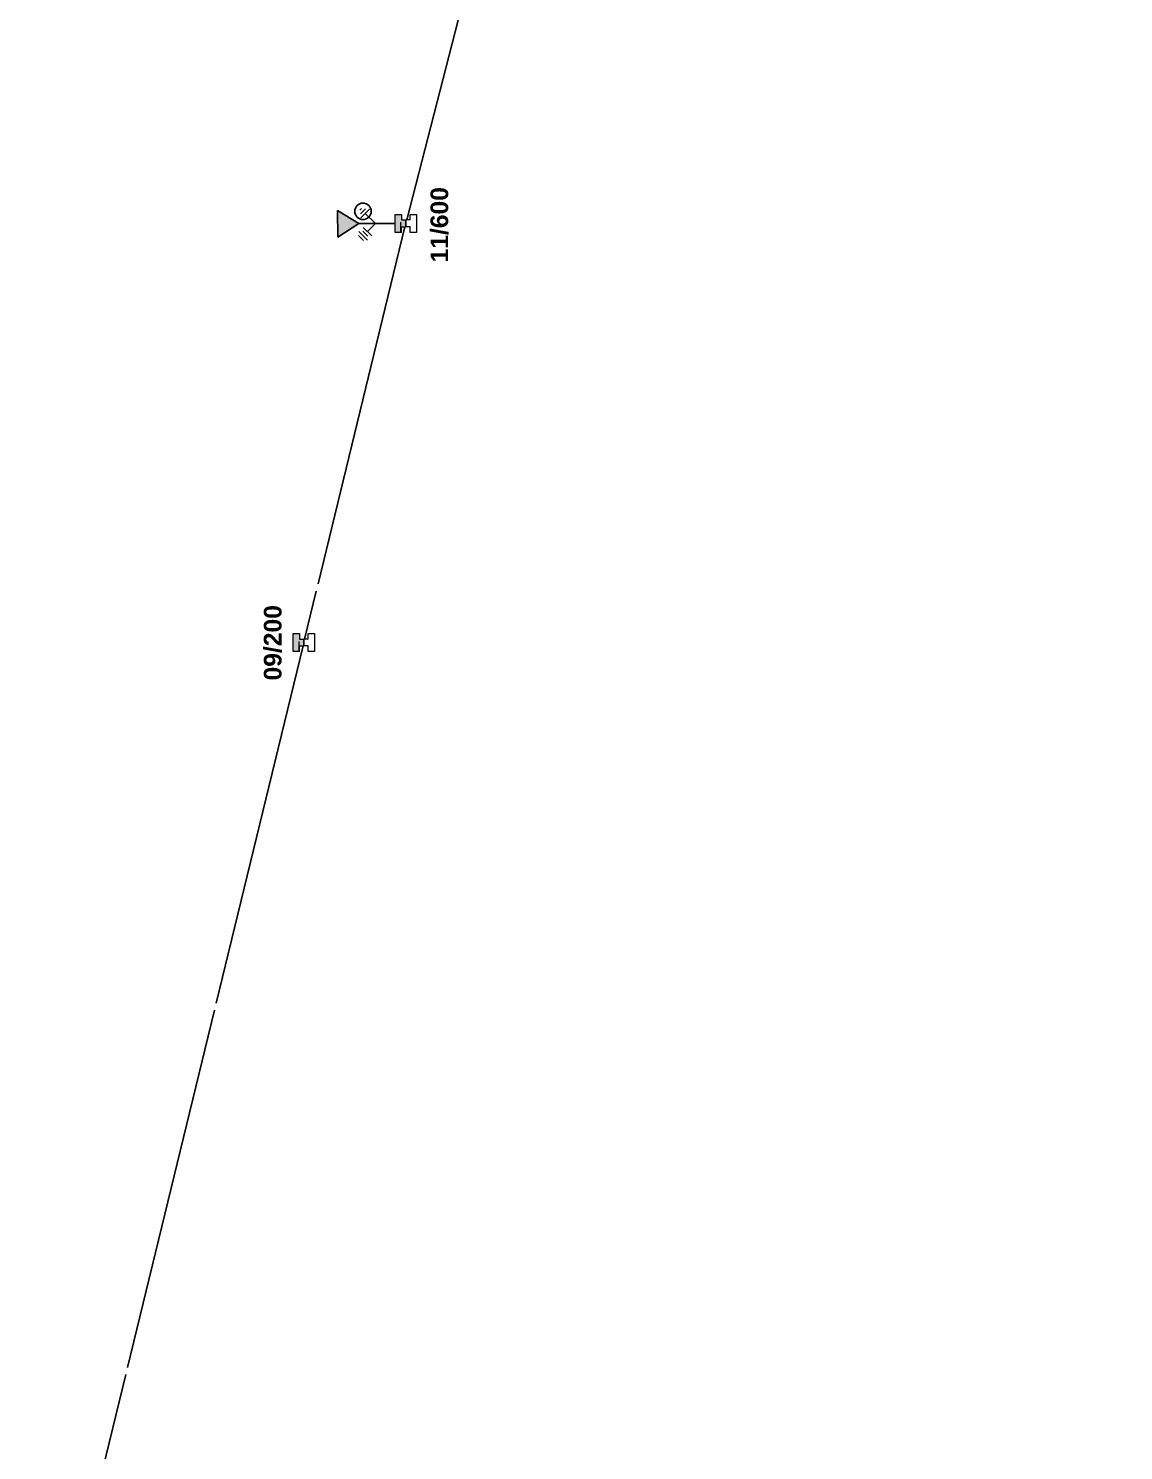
# Model space of a CAD drawing. Extents: x 1450 to 1868, y 82 to 351.
# Drawn here: x 1475.66 to 1490.54, y 184.3 to 203.64 of the extents above; entities that cross this region are included whole.
import ezdxf

# ---------------------------------------------------------------- set-up
doc = ezdxf.new("R2010")
doc.units = 0
doc.header["$LTSCALE"] = 0.5
doc.linetypes.add('CONTINU', pattern=[0])
doc.linetypes.add('ELETRODUTO_TETO', pattern=[1000, 1000, 0])
doc.layers.get('0').update_dxf_attribs({"linetype": 'CONTINUOUS'})
for name, color, linetype in [('ELETRODUTO', 7, 'CONTINUOUS'), ('Estruturas', 7, 'CONTINUOUS'), ('Subestação', 4, 'CONTINUOUS'), ('Texto2', 4, 'CONTINUOUS')]:
    doc.layers.add(name, color=color, linetype=linetype)
doc.layers.add('Postes', color=1, linetype='CONTINU', lineweight=0)
doc.styles.add('Arial', font='arialbd.ttf', dxfattribs={"height": 100})

# ---------------------------------------------------------------- blocks, each defined once
blk = doc.blocks.new('*U353')
at = {"layer": 'Subestação'}
h = blk.add_hatch(color=256, dxfattribs=at)
h.dxf.hatch_style = 1
h.paths.add_polyline_path([(2.27, -9.51), (0.05, -6), (-2.12, -9.54)])
for p, q in [((0, 0), (0.05, -6)), ((-2.35, -4.28), (-0.93, -5.68)), ((0.03, -3.29), (-1.64, -4.98)), ((0.03, -3.29), (1.36, -4.61)), ((2.06, -3.89), (0.66, -5.32)), ((2.14, -4.53), (1.3, -5.38)), ((2.78, -4.6), (1.37, -6.02)), ((-2.48, -5.56), (-2.2, -5.84)), ((-2.42, -4.92), (-1.56, -5.76)), ((0.05, -6), (-2.12, -9.54)), ((0.05, -6), (2.27, -9.51)), ((2.85, -5.23), (2.01, -6.09)), ((2.27, -9.51), (-2.12, -9.54))]:
    blk.add_line(p, q, dxfattribs=at)
blk.add_circle((-1.99, -5.34), 1.36, dxfattribs=at)
blk = doc.blocks.new('*U695', base_point=(-31838.367, 39686.446))
at = {"layer": 'Postes', "linetype": 'Continuous'}
blk.add_line((-31838.5, 39686.201), (-31838.5, 39686.475), dxfattribs=at)
blk = doc.blocks.new('*U696', base_point=(-31935.5, 39524))
at = {"layer": 'Postes', "linetype": 'ByBlock'}
h = blk.add_hatch(color=256, dxfattribs=at)
h.dxf.hatch_style = 1
h.paths.add_polyline_path([(-31941.5, 39536.2), (-31949.9, 39536.2), (-31949.9, 39511.7), (-31941.5, 39511.7), (-31941.5, 39519.4)])
h.paths.add_polyline_path([(-31935.5, 39528.6), (-31941.5, 39528.6), (-31941.5, 39519.4), (-31935.5, 39519.4)])
for p, q in [((-31949.9, 39536.2), (-31941.5, 39536.2)), ((-31949.9, 39511.7), (-31949.9, 39536.2)), ((-31941.5, 39536.2), (-31941.5, 39528.6)), ((-31929.6, 39536.2), (-31921.1, 39536.2)), ((-31929.6, 39528.6), (-31929.6, 39536.2)), ((-31921.1, 39536.2), (-31921.1, 39511.7)), ((-31941.5, 39528.6), (-31935.5, 39528.6)), ((-31941.5, 39511.7), (-31941.5, 39519.4)), ((-31941.5, 39519.4), (-31935.5, 39519.4)), ((-31929.6, 39528.6), (-31935.6, 39528.6)), ((-31929.6, 39519.4), (-31935.6, 39519.4)), ((-31935.5, 39528.6), (-31935.5, 39519.4)), ((-31935.5, 39519.4), (-31935.5, 39528.6)), ((-31929.6, 39511.7), (-31929.6, 39519.4)), ((-31941.5, 39511.7), (-31949.9, 39511.7)), ((-31921.1, 39511.7), (-31929.6, 39511.7))]:
    blk.add_line(p, q, dxfattribs=at)
at = {"layer": 'Postes', "xscale": 50, "yscale": 50, "zscale": 50}
blk.add_blockref('*U695', (-31935.5, 39524), dxfattribs=at)
blk = doc.blocks.new('*U1089', base_point=(-31838.367, 39686.446))
at = {"layer": 'Postes', "linetype": 'Continuous'}
blk.add_line((-31838.5, 39686.201), (-31838.5, 39686.475), dxfattribs=at)
blk = doc.blocks.new('*U1120', base_point=(-31935.3, 39903.1))
at = {"layer": 'Postes', "linetype": 'ByBlock'}
h = blk.add_hatch(color=256, dxfattribs=at)
h.dxf.hatch_style = 1
h.paths.add_polyline_path([(-31941.3, 39915.3), (-31949.7, 39915.3), (-31949.7, 39890.8), (-31941.3, 39890.8), (-31941.3, 39898.5)])
h.paths.add_polyline_path([(-31935.3, 39907.7), (-31941.3, 39907.7), (-31941.3, 39898.5), (-31935.3, 39898.5)])
for p, q in [((-31949.7, 39915.3), (-31941.3, 39915.3)), ((-31949.7, 39890.8), (-31949.7, 39915.3)), ((-31941.3, 39915.3), (-31941.3, 39907.7)), ((-31941.3, 39907.7), (-31935.3, 39907.7)), ((-31929.4, 39907.7), (-31935.4, 39907.7)), ((-31935.3, 39907.7), (-31935.3, 39898.5)), ((-31935.3, 39898.5), (-31935.3, 39907.7)), ((-31929.4, 39915.3), (-31920.9, 39915.3)), ((-31929.4, 39907.7), (-31929.4, 39915.3)), ((-31920.9, 39915.3), (-31920.9, 39890.8)), ((-31941.3, 39890.8), (-31949.7, 39890.8)), ((-31941.3, 39890.8), (-31941.3, 39898.5)), ((-31941.3, 39898.5), (-31935.3, 39898.5)), ((-31929.4, 39898.5), (-31935.4, 39898.5)), ((-31929.4, 39890.8), (-31929.4, 39898.5)), ((-31920.9, 39890.8), (-31929.4, 39890.8))]:
    blk.add_line(p, q, dxfattribs=at)
at = {"layer": 'Postes', "xscale": 50, "yscale": 50, "zscale": 50}
blk.add_blockref('*U1089', (-31935.3, 39903.1), dxfattribs=at)
blk = doc.blocks.new('*U1121', base_point=(-31697.7, 40250.3))
at = {"linetype": 'ByBlock'}
blk.add_lwpolyline([(-31697.7, 40250.3), (-31834.1, 39689.4)], dxfattribs=at)
blk = doc.blocks.new('*U1122', base_point=(-31836.3, 39680.2))
at = {"linetype": 'ByBlock'}
blk.add_lwpolyline([(-31836.3, 39680.2), (-32209.6, 38144.8)], dxfattribs=at)
blk = doc.blocks.new('*U1146', base_point=(-31695.4, 40259.6))
at = {"linetype": 'ByBlock'}
blk.add_lwpolyline([(-31695.4, 40259.6), (-30721.1, 44042.6)], dxfattribs=at)

msp = doc.modelspace()

# ---------------------------------------------------------------- block references
at = {"layer": 'ELETRODUTO', "linetype": 'ELETRODUTO_TETO', "xscale": 0.01000000108748102, "yscale": 0.01000000108748102, "zscale": 0.01000000108748102}
for name, p in [('*U1146', (1480.799, 201.035)), ('*U1121', (1480.775, 200.942)), ('*U1122', (1479.39, 195.241))]:
    msp.add_blockref(name, p, dxfattribs=at)
at = {"layer": 'Estruturas', "xscale": 0.01000000108748102, "yscale": 0.01000000108748102, "zscale": 0.01000000108748102}
for name, p in [('*U1120', (1480.787, 200.988)), ('*U696', (1479.401, 195.287))]:
    msp.add_blockref(name, p, dxfattribs=at)
at = {"layer": 'Subestação', "xscale": 0.08217312126907875, "yscale": 0.08217312126907875, "zscale": 0.08217312126907875, "rotation": 269.9999999961711}
msp.add_blockref('*U353', (1480.643, 200.988), dxfattribs=at)

# ---------------------------------------------------------------- texts
at = {"layer": 'Texto2', "style": 'Arial'}
for s, p in [('11/600', (1481.362, 200.456)), ('09/200', (1479.097, 194.771))]:
    msp.add_text(s, height=0.24, rotation=90, dxfattribs=at).set_placement(p)

doc.saveas('drawing.dxf')
